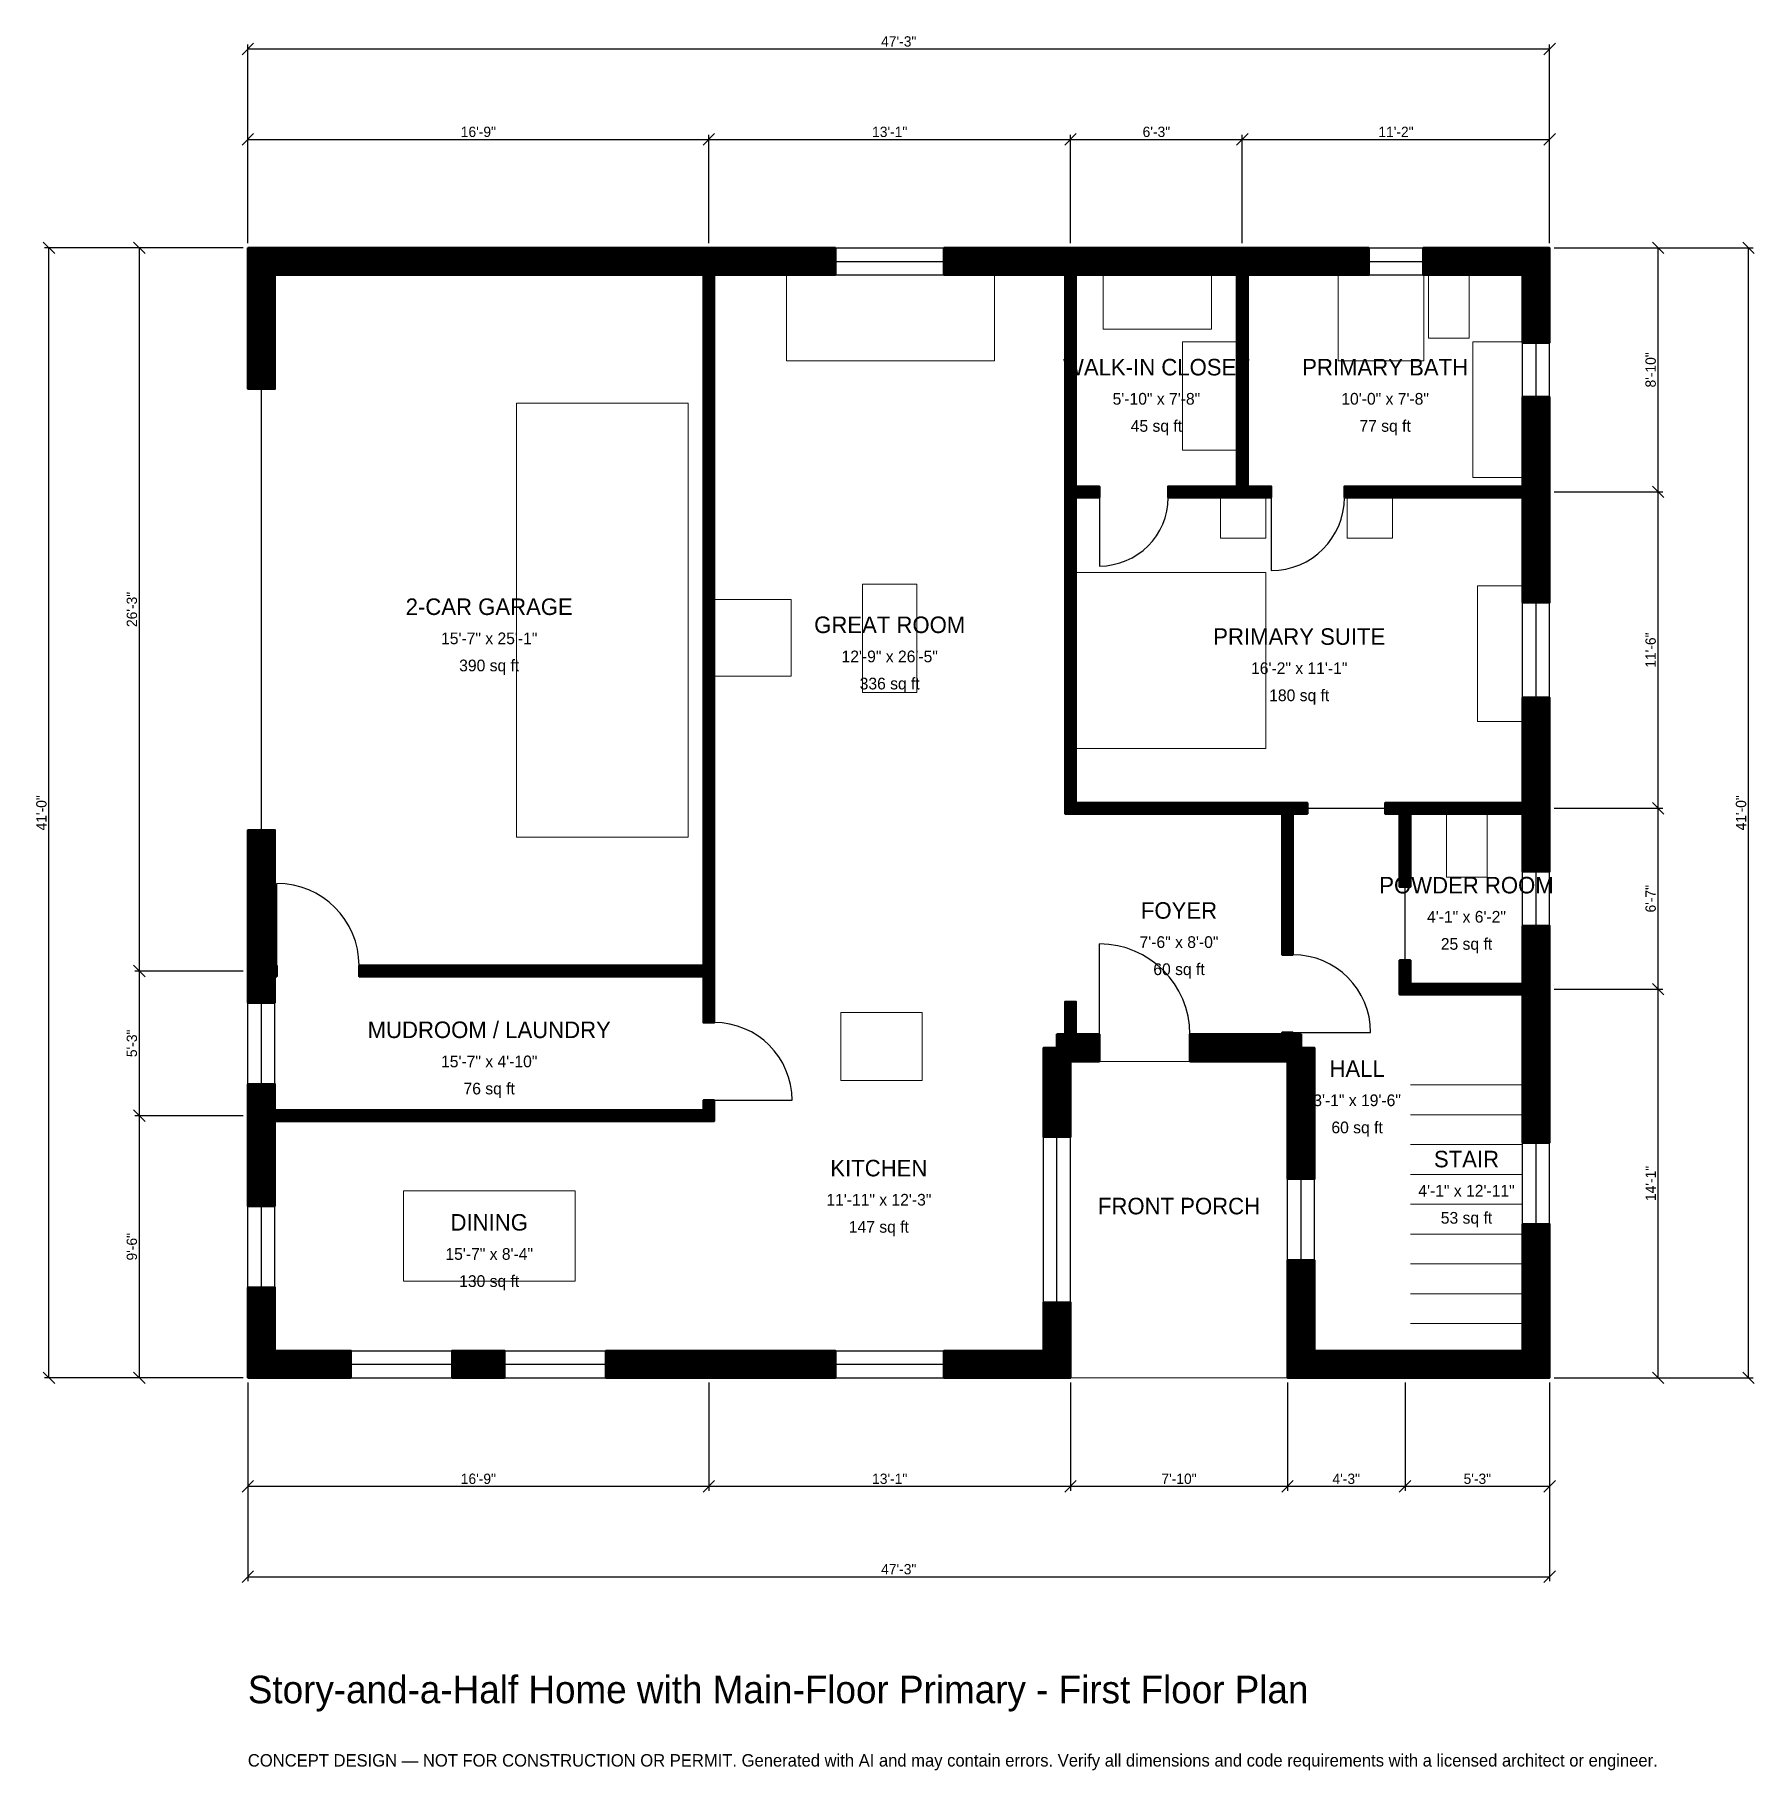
# Model space of a CAD drawing. Header units: inches. Extents: x -93 to 656, y -171 to 585.
import ezdxf
from ezdxf.enums import TextEntityAlignment as Align

# ---------------------------------------------------------------- set-up
doc = ezdxf.new("R2010")
doc.units = ezdxf.units.IN
doc.header["$MEASUREMENT"] = 0
doc.linetypes.add('DASHED', pattern=[0.6, 0.5, -0.1])
for name, color, linetype, lineweight in [('A-ANNO-DIMS', 1, 'Continuous', 13), ('A-ANNO-TEXT', 7, 'Continuous', 18), ('A-AREA-IDEN', 7, 'Continuous', 18), ('A-DOOR', 2, 'Continuous', 25), ('A-FLOR-FIXT', 9, 'Continuous', 13), ('A-FLOR-STRS', 3, 'Continuous', 18), ('A-FURN', 9, 'Continuous', 13), ('A-GLAZ', 4, 'Continuous', 25), ('A-SITE-PAVE', 8, 'Continuous', 13), ('A-WALL', 7, 'Continuous', 50), ('A-WALL-PATT', 8, 'Continuous', 13)]:
    doc.layers.add(name, color=color, linetype=linetype, lineweight=lineweight)
doc.dimstyles.new('PLAN', dxfattribs={"dimtxt": 4.5, "dimasz": 3, "dimexe": 2, "dimexo": 2, "dimgap": 1, "dimtad": 1, "dimdec": 0, "dimlunit": 4, "dimtsz": 2.5, "dimcen": 2.5, "dimclrd": 1, "dimclre": 1, "dimazin": 3, "dimtfac": 1, "dimtmove": 0, "dimatfit": 3})

msp = doc.modelspace()

# ---------------------------------------------------------------- hatches: boundary and pattern name
at = {"layer": 'A-WALL-PATT'}
h = msp.add_hatch(dxfattribs=at)
h.set_pattern_fill('ANSI31', color=8, scale=0.8)
h.paths.add_polyline_path([(303.1496, 0), (303.1496, 11.811), (346.4567, 11.811), (346.4567, 32.874), (358.2677, 32.874), (358.2677, 11.811), (358.2678, 11.811), (358.2678, 0), (358.2677, 0), (358.2677, 0), (346.4567, 0), (346.4567, 0), (303.1496, 0)])
h.paths.add_polyline_path([(206.6929, 0), (194.8819, 0), (155.9055, 0), (155.9055, 11.811), (194.8819, 11.811), (206.6929, 11.811), (255.9055, 11.811), (255.9055, 0), (206.6929, 0)])
h.paths.add_polyline_path([(88.9764, 0), (88.9764, 11.811), (111.811, 11.811), (111.811, 0), (88.9764, 0)])
h.paths.add_polyline_path([(11.811, 0), (11.811, 0), (0, 0), (0, 0), (0, 0), (0, 11.811), (0, 11.811), (0, 39.3701), (11.811, 39.3701), (11.811, 11.811), (44.8819, 11.811), (44.8819, 0), (11.811, 0)])
h.paths.add_polyline_path([(0, 108.2677), (0, 111.811), (0, 111.811), (0, 116.5354), (0, 116.5354), (0, 120.0787), (0, 127.9528), (11.811, 127.9528), (11.811, 120.0787), (11.811, 116.5354), (198.4252, 116.5354), (198.4252, 120.8661), (203.1496, 120.8661), (203.1496, 116.5354), (203.1496, 111.811), (198.4252, 111.811), (11.811, 111.811), (11.811, 108.2677), (11.811, 74.8031), (0, 74.8031), (0, 108.2677)])
h.paths.add_polyline_path([(0, 171.2598), (0, 174.8031), (0, 174.8031), (0, 179.5276), (0, 179.5276), (0, 183.0709), (0, 238.5827), (11.811, 238.5827), (11.811, 183.0709), (11.811, 179.5276), (12.5984, 179.5276), (12.5984, 174.8031), (11.811, 174.8031), (11.811, 171.2598), (11.811, 163.3858), (0, 163.3858), (0, 171.2598)])
h.paths.add_polyline_path([(0, 480.315), (0, 480.315), (0, 492.126), (0, 492.126), (0, 492.126), (11.811, 492.126), (11.811, 492.126), (194.8819, 492.126), (198.4252, 492.126), (198.4252, 492.126), (203.1496, 492.126), (203.1496, 492.126), (206.6929, 492.126), (255.9055, 492.126), (255.9055, 480.315), (206.6929, 480.315), (203.1496, 480.315), (203.1496, 179.5276), (203.1496, 174.8031), (203.1496, 163.7795), (203.1496, 159.0551), (203.1496, 154.7244), (198.4252, 154.7244), (198.4252, 159.0551), (198.4252, 163.7795), (198.4252, 174.8031), (48.4252, 174.8031), (48.4252, 179.5276), (198.4252, 179.5276), (198.4252, 480.315), (194.8819, 480.315), (11.811, 480.315), (11.811, 430.7087), (0, 430.7087), (0, 480.315)])
h.paths.add_polyline_path([(352.3622, 492.126), (355.9055, 492.126), (355.9055, 492.126), (360.6299, 492.126), (360.6299, 492.126), (364.1732, 492.126), (427.1654, 492.126), (430.7087, 492.126), (430.7087, 492.126), (435.4331, 492.126), (435.4331, 492.126), (438.9764, 492.126), (488.189, 492.126), (488.189, 480.315), (438.9764, 480.315), (435.4331, 480.315), (435.4331, 388.189), (445.6693, 388.189), (445.6693, 383.4646), (435.4331, 383.4646), (430.7087, 383.4646), (400.7874, 383.4646), (400.7874, 388.189), (430.7087, 388.189), (430.7087, 480.315), (427.1654, 480.315), (364.1732, 480.315), (360.6299, 480.315), (360.6299, 388.189), (370.8661, 388.189), (370.8661, 383.4646), (360.6299, 383.4646), (360.6299, 250.3937), (450.3937, 250.3937), (455.1181, 250.3937), (461.4173, 250.3937), (461.4173, 245.6693), (455.1181, 245.6693), (455.1181, 184.252), (450.3937, 184.252), (450.3937, 245.6693), (360.6299, 245.6693), (355.9055, 245.6693), (355.9055, 250.3937), (355.9055, 383.4646), (355.9055, 388.189), (355.9055, 480.315), (352.3622, 480.315), (303.1496, 480.315), (303.1496, 492.126), (352.3622, 492.126)])
h.paths.add_polyline_path([(555.1181, 492.126), (555.1181, 492.126), (566.9291, 492.126), (566.9291, 492.126), (566.9292, 492.126), (566.9292, 480.315), (566.9291, 480.315), (566.9291, 450.7874), (555.1181, 450.7874), (555.1181, 480.315), (511.811, 480.315), (511.811, 492.126), (555.1181, 492.126)])
h.paths.add_polyline_path([(566.9291, 388.189), (566.9292, 388.189), (566.9292, 383.4646), (566.9291, 383.4646), (566.9291, 379.9213), (566.9291, 379.9213), (566.9291, 337.5984), (555.1181, 337.5984), (555.1181, 383.4646), (477.5591, 383.4646), (477.5591, 388.189), (555.1181, 388.189), (555.1181, 391.7323), (555.1181, 391.7323), (555.1181, 427.1654), (566.9291, 427.1654), (566.9291, 388.189)])
h.paths.add_polyline_path([(566.9291, 253.937), (566.9291, 253.937), (566.9291, 250.3937), (566.9292, 250.3937), (566.9292, 245.6693), (566.9291, 245.6693), (566.9291, 220.4724), (555.1181, 220.4724), (555.1181, 242.126), (555.1181, 242.126), (555.1181, 245.6693), (506.2992, 245.6693), (506.2992, 213.7795), (501.5748, 213.7795), (501.5748, 245.6693), (495.2756, 245.6693), (495.2756, 250.3937), (501.5748, 250.3937), (506.2992, 250.3937), (555.1181, 250.3937), (555.1181, 296.2598), (566.9291, 296.2598), (566.9291, 253.937)])
h.paths.add_polyline_path([(566.9291, 175.1969), (566.9291, 171.6535), (566.9292, 171.6535), (566.9292, 166.9291), (566.9291, 166.9291), (566.9291, 163.3858), (566.9291, 102.3622), (555.1181, 102.3622), (555.1181, 163.3858), (555.1181, 166.9291), (506.2992, 166.9291), (501.5748, 166.9291), (501.5748, 171.6535), (501.5748, 181.8898), (506.2992, 181.8898), (506.2992, 171.6535), (555.1181, 171.6535), (555.1181, 175.1969), (555.1181, 196.8504), (566.9291, 196.8504), (566.9291, 175.1969)])
h.paths.add_polyline_path([(566.9291, 11.811), (566.9292, 11.811), (566.9292, 0), (566.9292, 0), (566.9291, 0), (566.9291, 0), (555.1181, 0), (555.1181, 0), (509.8425, 0), (498.0315, 0), (464.5669, 0), (464.5669, 0), (452.7559, 0), (452.7559, 0), (452.7559, 0), (452.7559, 0), (452.7559, 11.811), (452.7559, 11.811), (452.7559, 51.1811), (464.5669, 51.1811), (464.5669, 11.811), (498.0315, 11.811), (509.8425, 11.811), (555.1181, 11.811), (555.1181, 66.9291), (566.9291, 66.9291), (566.9291, 11.811)])
h.paths.add_polyline_path([(452.7559, 135.4331), (452.7559, 135.4331), (452.7559, 137.7952), (450.3937, 137.7952), (450.3937, 137.7953), (410.2362, 137.7953), (410.2362, 149.6063), (450.3937, 149.6063), (450.3937, 150.3937), (455.1181, 150.3937), (455.1181, 149.6063), (458.6614, 149.6063), (458.6614, 143.7008), (464.5669, 143.7008), (464.5669, 86.6142), (452.7559, 86.6142), (452.7559, 135.4331)])
h.paths.add_polyline_path([(360.6299, 137.7953), (360.6299, 137.7952), (358.2678, 137.7952), (358.2678, 135.4331), (358.2677, 135.4331), (358.2677, 104.9213), (346.4567, 104.9213), (346.4567, 143.7008), (352.3622, 143.7008), (352.3622, 149.6063), (355.9055, 149.6063), (355.9055, 163.7795), (360.6299, 163.7795), (360.6299, 149.6063), (370.8661, 149.6063), (370.8661, 137.7953), (360.6299, 137.7953)])

# ---------------------------------------------------------------- linework, layer by layer
at = {"layer": 'A-DOOR', "linetype": 'DASHED'}
msp.add_line((5.9055, 238.5827), (5.9055, 430.7087), dxfattribs=at)
at = {"layer": 'A-DOOR'}
for p, q in [((370.8661, 383.4646), (370.8661, 353.5433)), ((445.6693, 383.4646), (445.6693, 351.5748)), ((461.4173, 248.0315), (495.2756, 248.0315)), ((12.5984, 179.5276), (12.5984, 215.3543)), ((503.937, 181.8898), (503.937, 213.7795)), ((370.8661, 149.6063), (370.8661, 188.9764)), ((455.1181, 150.3937), (488.9764, 150.3937)), ((203.1496, 120.8661), (237.0079, 120.8661))]:
    msp.add_line(p, q, dxfattribs=at)
for centre, radius, start, end in [((370.8661, 383.4646), 29.9213, 270, 360), ((445.6693, 383.4646), 31.8898, 270, 360), ((12.5984, 179.5276), 35.8268, 0, 90), ((370.8661, 149.6063), 39.3701, 0, 90), ((455.1181, 150.3937), 33.8583, 0, 90), ((203.1496, 120.8661), 33.8583, 0, 90)]:
    msp.add_arc(centre, radius, start, end, dxfattribs=at)
at = {"layer": 'A-FLOR-FIXT'}
for points in [[(474.8031, 442.9134), (512.2047, 442.9134), (512.2047, 480.315), (474.8031, 480.315)], [(514.1732, 452.7559), (531.8898, 452.7559), (531.8898, 480.315), (514.1732, 480.315)], [(533.4646, 392.126), (555.1181, 392.126), (555.1181, 451.1811), (533.4646, 451.1811)], [(522.0472, 218.1102), (539.7638, 218.1102), (539.7638, 245.6693), (522.0472, 245.6693)]]:
    msp.add_lwpolyline(points, close=True, dxfattribs=at)
at = {"layer": 'A-FLOR-STRS'}
for p, q in [((506.2992, 127.5591), (555.1181, 127.5591)), ((506.2992, 114.5669), (555.1181, 114.5669)), ((506.2992, 101.5748), (555.1181, 101.5748)), ((506.2992, 88.5827), (555.1181, 88.5827)), ((506.2992, 75.5906), (555.1181, 75.5906)), ((506.2992, 62.5984), (555.1181, 62.5984)), ((506.2992, 49.6063), (555.1181, 49.6063)), ((506.2992, 36.6142), (555.1181, 36.6142)), ((506.2992, 23.622), (555.1181, 23.622))]:
    msp.add_line(p, q, dxfattribs=at)
at = {"layer": 'A-FURN'}
for points in [[(234.6457, 442.9134), (325.1969, 442.9134), (325.1969, 480.315), (234.6457, 480.315)], [(372.4409, 456.6929), (419.685, 456.6929), (419.685, 480.315), (372.4409, 480.315)], [(407.0866, 403.937), (430.7087, 403.937), (430.7087, 451.1811), (407.0866, 451.1811)], [(116.9291, 235.4331), (191.7323, 235.4331), (191.7323, 424.4094), (116.9291, 424.4094)], [(423.622, 365.748), (443.3071, 365.748), (443.3071, 383.4646), (423.622, 383.4646)], [(478.7402, 365.748), (498.4252, 365.748), (498.4252, 383.4646), (478.7402, 383.4646)], [(360.6299, 274.0157), (443.3071, 274.0157), (443.3071, 350.7874), (360.6299, 350.7874)], [(267.7165, 298.4252), (291.3386, 298.4252), (291.3386, 345.6693), (267.7165, 345.6693)], [(535.4331, 285.8268), (555.1181, 285.8268), (555.1181, 344.8819), (535.4331, 344.8819)], [(203.1496, 305.5118), (236.6142, 305.5118), (236.6142, 338.9764), (203.1496, 338.9764)], [(258.2677, 129.5276), (293.7008, 129.5276), (293.7008, 159.0551), (258.2677, 159.0551)], [(67.7165, 42.126), (142.5197, 42.126), (142.5197, 81.4961), (67.7165, 81.4961)]]:
    msp.add_lwpolyline(points, close=True, dxfattribs=at)
at = {"layer": 'A-GLAZ'}
for p, q in [((255.9055, 492.126), (303.1496, 492.126)), ((488.189, 492.126), (511.811, 492.126)), ((255.9055, 486.2205), (303.1496, 486.2205)), ((488.189, 486.2205), (511.811, 486.2205)), ((255.9055, 480.315), (303.1496, 480.315)), ((488.189, 480.315), (511.811, 480.315)), ((555.1181, 427.1654), (555.1181, 450.7874)), ((561.0236, 427.1654), (561.0236, 450.7874)), ((566.9291, 427.1654), (566.9291, 450.7874)), ((555.1181, 296.2598), (555.1181, 337.5984)), ((561.0236, 296.2598), (561.0236, 337.5984)), ((566.9291, 296.2598), (566.9291, 337.5984)), ((555.1181, 196.8504), (555.1181, 220.4724)), ((561.0236, 196.8504), (561.0236, 220.4724)), ((566.9291, 196.8504), (566.9291, 220.4724)), ((0, 127.9528), (0, 163.3858)), ((5.9055, 127.9528), (5.9055, 163.3858)), ((11.811, 127.9528), (11.811, 163.3858)), ((346.4567, 32.874), (346.4567, 104.9213)), ((352.3622, 32.874), (352.3622, 104.9213)), ((358.2677, 32.874), (358.2677, 104.9213)), ((555.1181, 66.9291), (555.1181, 102.3622)), ((561.0236, 66.9291), (561.0236, 102.3622)), ((566.9291, 66.9291), (566.9291, 102.3622)), ((452.7559, 51.1811), (452.7559, 86.6142)), ((458.6614, 51.1811), (458.6614, 86.6142)), ((464.5669, 51.1811), (464.5669, 86.6142)), ((0, 39.3701), (0, 74.8031)), ((5.9055, 39.3701), (5.9055, 74.8031)), ((11.811, 39.3701), (11.811, 74.8031)), ((44.8819, 11.811), (88.9764, 11.811)), ((111.811, 11.811), (155.9055, 11.811)), ((255.9055, 11.811), (303.1496, 11.811)), ((44.8819, 5.9055), (88.9764, 5.9055)), ((44.8819, 0), (88.9764, 0)), ((111.811, 5.9055), (155.9055, 5.9055)), ((111.811, 0), (155.9055, 0)), ((255.9055, 5.9055), (303.1496, 5.9055)), ((255.9055, 0), (303.1496, 0))]:
    msp.add_line(p, q, dxfattribs=at)
at = {"layer": 'A-SITE-PAVE', "linetype": 'DASHED'}
msp.add_lwpolyline([(358.2677, 0), (452.7559, 0), (452.7559, 137.7953), (358.2677, 137.7953)], close=True, dxfattribs=at)
at = {"layer": 'A-WALL'}
for points in [[(0, 480.315), (0, 480.315), (0, 492.126), (0, 492.126), (0, 492.126), (11.811, 492.126), (11.811, 492.126), (194.8819, 492.126), (198.4252, 492.126), (198.4252, 492.126), (203.1496, 492.126), (203.1496, 492.126), (206.6929, 492.126), (255.9055, 492.126), (255.9055, 480.315), (206.6929, 480.315), (203.1496, 480.315), (203.1496, 179.5276), (203.1496, 174.8031), (203.1496, 163.7795), (203.1496, 159.0551), (203.1496, 154.7244), (198.4252, 154.7244), (198.4252, 159.0551), (198.4252, 163.7795), (198.4252, 174.8031), (48.4252, 174.8031), (48.4252, 179.5276), (198.4252, 179.5276), (198.4252, 480.315), (194.8819, 480.315), (11.811, 480.315), (11.811, 430.7087), (0, 430.7087), (0, 480.315)], [(352.3622, 492.126), (355.9055, 492.126), (355.9055, 492.126), (360.6299, 492.126), (360.6299, 492.126), (364.1732, 492.126), (427.1654, 492.126), (430.7087, 492.126), (430.7087, 492.126), (435.4331, 492.126), (435.4331, 492.126), (438.9764, 492.126), (488.189, 492.126), (488.189, 480.315), (438.9764, 480.315), (435.4331, 480.315), (435.4331, 388.189), (445.6693, 388.189), (445.6693, 383.4646), (435.4331, 383.4646), (430.7087, 383.4646), (400.7874, 383.4646), (400.7874, 388.189), (430.7087, 388.189), (430.7087, 480.315), (427.1654, 480.315), (364.1732, 480.315), (360.6299, 480.315), (360.6299, 388.189), (370.8661, 388.189), (370.8661, 383.4646), (360.6299, 383.4646), (360.6299, 250.3937), (450.3937, 250.3937), (455.1181, 250.3937), (461.4173, 250.3937), (461.4173, 245.6693), (455.1181, 245.6693), (455.1181, 184.252), (450.3937, 184.252), (450.3937, 245.6693), (360.6299, 245.6693), (355.9055, 245.6693), (355.9055, 250.3937), (355.9055, 383.4646), (355.9055, 388.189), (355.9055, 480.315), (352.3622, 480.315), (303.1496, 480.315), (303.1496, 492.126), (352.3622, 492.126)], [(555.1181, 492.126), (555.1181, 492.126), (566.9291, 492.126), (566.9291, 492.126), (566.9292, 492.126), (566.9292, 480.315), (566.9291, 480.315), (566.9291, 450.7874), (555.1181, 450.7874), (555.1181, 480.315), (511.811, 480.315), (511.811, 492.126), (555.1181, 492.126)], [(566.9291, 388.189), (566.9292, 388.189), (566.9292, 383.4646), (566.9291, 383.4646), (566.9291, 379.9213), (566.9291, 379.9213), (566.9291, 337.5984), (555.1181, 337.5984), (555.1181, 383.4646), (477.5591, 383.4646), (477.5591, 388.189), (555.1181, 388.189), (555.1181, 391.7323), (555.1181, 391.7323), (555.1181, 427.1654), (566.9291, 427.1654), (566.9291, 388.189)], [(566.9291, 253.937), (566.9291, 253.937), (566.9291, 250.3937), (566.9292, 250.3937), (566.9292, 245.6693), (566.9291, 245.6693), (566.9291, 220.4724), (555.1181, 220.4724), (555.1181, 242.126), (555.1181, 242.126), (555.1181, 245.6693), (506.2992, 245.6693), (506.2992, 213.7795), (501.5748, 213.7795), (501.5748, 245.6693), (495.2756, 245.6693), (495.2756, 250.3937), (501.5748, 250.3937), (506.2992, 250.3937), (555.1181, 250.3937), (555.1181, 296.2598), (566.9291, 296.2598), (566.9291, 253.937)], [(0, 171.2598), (0, 174.8031), (0, 174.8031), (0, 179.5276), (0, 179.5276), (0, 183.0709), (0, 238.5827), (11.811, 238.5827), (11.811, 183.0709), (11.811, 179.5276), (12.5984, 179.5276), (12.5984, 174.8031), (11.811, 174.8031), (11.811, 171.2598), (11.811, 163.3858), (0, 163.3858), (0, 171.2598)], [(566.9291, 175.1969), (566.9291, 171.6535), (566.9292, 171.6535), (566.9292, 166.9291), (566.9291, 166.9291), (566.9291, 163.3858), (566.9291, 102.3622), (555.1181, 102.3622), (555.1181, 163.3858), (555.1181, 166.9291), (506.2992, 166.9291), (501.5748, 166.9291), (501.5748, 171.6535), (501.5748, 181.8898), (506.2992, 181.8898), (506.2992, 171.6535), (555.1181, 171.6535), (555.1181, 175.1969), (555.1181, 196.8504), (566.9291, 196.8504), (566.9291, 175.1969)], [(360.6299, 137.7953), (360.6299, 137.7952), (358.2678, 137.7952), (358.2678, 135.4331), (358.2677, 135.4331), (358.2677, 104.9213), (346.4567, 104.9213), (346.4567, 143.7008), (352.3622, 143.7008), (352.3622, 149.6063), (355.9055, 149.6063), (355.9055, 163.7795), (360.6299, 163.7795), (360.6299, 149.6063), (370.8661, 149.6063), (370.8661, 137.7953), (360.6299, 137.7953)], [(452.7559, 135.4331), (452.7559, 135.4331), (452.7559, 137.7952), (450.3937, 137.7952), (450.3937, 137.7953), (410.2362, 137.7953), (410.2362, 149.6063), (450.3937, 149.6063), (450.3937, 150.3937), (455.1181, 150.3937), (455.1181, 149.6063), (458.6614, 149.6063), (458.6614, 143.7008), (464.5669, 143.7008), (464.5669, 86.6142), (452.7559, 86.6142), (452.7559, 135.4331)], [(0, 108.2677), (0, 111.811), (0, 111.811), (0, 116.5354), (0, 116.5354), (0, 120.0787), (0, 127.9528), (11.811, 127.9528), (11.811, 120.0787), (11.811, 116.5354), (198.4252, 116.5354), (198.4252, 120.8661), (203.1496, 120.8661), (203.1496, 116.5354), (203.1496, 111.811), (198.4252, 111.811), (11.811, 111.811), (11.811, 108.2677), (11.811, 74.8031), (0, 74.8031), (0, 108.2677)], [(566.9291, 11.811), (566.9292, 11.811), (566.9292, 0), (566.9292, 0), (566.9291, 0), (566.9291, 0), (555.1181, 0), (555.1181, 0), (509.8425, 0), (498.0315, 0), (464.5669, 0), (464.5669, 0), (452.7559, 0), (452.7559, 0), (452.7559, 0), (452.7559, 0), (452.7559, 11.811), (452.7559, 11.811), (452.7559, 51.1811), (464.5669, 51.1811), (464.5669, 11.811), (498.0315, 11.811), (509.8425, 11.811), (555.1181, 11.811), (555.1181, 66.9291), (566.9291, 66.9291), (566.9291, 11.811)], [(11.811, 0), (11.811, 0), (0, 0), (0, 0), (0, 0), (0, 11.811), (0, 11.811), (0, 39.3701), (11.811, 39.3701), (11.811, 11.811), (44.8819, 11.811), (44.8819, 0), (11.811, 0)], [(303.1496, 0), (303.1496, 11.811), (346.4567, 11.811), (346.4567, 32.874), (358.2677, 32.874), (358.2677, 11.811), (358.2678, 11.811), (358.2678, 0), (358.2677, 0), (358.2677, 0), (346.4567, 0), (346.4567, 0), (303.1496, 0)], [(88.9764, 0), (88.9764, 11.811), (111.811, 11.811), (111.811, 0), (88.9764, 0)], [(206.6929, 0), (194.8819, 0), (155.9055, 0), (155.9055, 11.811), (194.8819, 11.811), (206.6929, 11.811), (255.9055, 11.811), (255.9055, 0), (206.6929, 0)]]:
    msp.add_lwpolyline(points, close=True, dxfattribs=at)

# ---------------------------------------------------------------- texts
at = {"layer": 'A-ANNO-TEXT'}
for s, height, p in [('Story-and-a-Half Home with Main-Floor Primary - First Floor Plan', 12, (0, -141.7323)), ('CONCEPT DESIGN — NOT FOR CONSTRUCTION OR PERMIT. Generated with AI and may contain errors. Verify all dimensions and code requirements with a licensed architect or engineer.', 5.4, (0, -169.2913))]:
    msp.add_text(s, height=height, dxfattribs=at).set_placement(p)
at = {"layer": 'A-AREA-IDEN'}
for s, height, p in [('WALK-IN CLOSET', 7.2, (395.6693, 440.1575)), ('PRIMARY BATH', 7.2, (495.2756, 440.1575)), ('5\'-10" x 7\'-8"', 5.1, (395.6693, 426.378)), ('10\'-0" x 7\'-8"', 5.1, (495.2756, 426.378)), ('45 sq ft', 5.1, (395.6693, 414.5669)), ('77 sq ft', 5.1, (495.2756, 414.5669)), ('2-CAR GARAGE', 7.2, (105.1181, 335.8268)), ('GREAT ROOM', 7.2, (279.5276, 327.9528)), ('PRIMARY SUITE', 7.2, (457.874, 322.8346)), ('15\'-7" x 25\'-1"', 5.1, (105.1181, 322.0472)), ('390 sq ft', 5.1, (105.1181, 310.2362)), ('12\'-9" x 26\'-5"', 5.1, (279.5276, 314.1732)), ('16\'-2" x 11\'-1"', 5.1, (457.874, 309.0551)), ('336 sq ft', 5.1, (279.5276, 302.3622)), ('180 sq ft', 5.1, (457.874, 297.2441)), ('POWDER ROOM', 7.2, (530.7087, 214.5669)), ('FOYER', 7.2, (405.5118, 203.5433)), ('4\'-1" x 6\'-2"', 5.1, (530.7087, 200.7874)), ('7\'-6" x 8\'-0"', 5.1, (405.5118, 189.7638)), ('25 sq ft', 5.1, (530.7087, 188.9764)), ('60 sq ft', 5.1, (405.5118, 177.9528)), ('MUDROOM / LAUNDRY', 7.2, (105.1181, 151.5748)), ('15\'-7" x 4\'-10"', 5.1, (105.1181, 137.7953)), ('HALL', 7.2, (483.0709, 134.6457)), ('76 sq ft', 5.1, (105.1181, 125.9843)), ('3\'-1" x 19\'-6"', 5.1, (483.0709, 120.8661)), ('60 sq ft', 5.1, (483.0709, 109.0551)), ('STAIR', 7.2, (530.7087, 95.2756)), ('KITCHEN', 7.2, (274.8031, 91.3386)), ('4\'-1" x 12\'-11"', 5.1, (530.7087, 81.4961)), ('11\'-11" x 12\'-3"', 5.1, (274.8031, 77.5591)), ('FRONT PORCH', 7.2, (405.5118, 74.8031)), ('DINING', 7.2, (105.1181, 67.7165)), ('147 sq ft', 5.1, (274.8031, 65.748)), ('53 sq ft', 5.1, (530.7087, 69.685)), ('15\'-7" x 8\'-4"', 5.1, (105.1181, 53.937)), ('130 sq ft', 5.1, (105.1181, 42.126))]:
    msp.add_text(s, height=height, dxfattribs=at).set_placement(p, align=Align.MIDDLE_CENTER)

# ---------------------------------------------------------------- dimensions: what is measured, and where the dimension line sits
at = {"layer": 'A-ANNO-DIMS'}
for base, p1, p2, text in [((0, 578.7402), (0, 492.126), (566.9291, 492.126), '47\'-3"'), ((0, 539.3701), (0, 492.126), (200.7874, 492.126), '16\'-9"'), ((200.7874, 539.3701), (200.7874, 492.126), (358.2677, 492.126), '13\'-1"'), ((358.2677, 539.3701), (358.2677, 492.126), (433.0709, 492.126), '6\'-3"'), ((433.0709, 539.3701), (433.0709, 492.126), (566.9291, 492.126), '11\'-2"'), ((0, -47.2441), (0, 0), (200.7874, 0), '16\'-9"'), ((0, -86.6142), (0, 0), (566.9291, 0), '47\'-3"'), ((200.7874, -47.2441), (200.7874, 0), (358.2677, 0), '13\'-1"'), ((358.2677, -47.2441), (358.2677, 0), (452.7559, 0), '7\'-10"'), ((452.7559, -47.2441), (452.7559, 0), (503.937, 0), '4\'-3"'), ((503.937, -47.2441), (503.937, 0), (566.9291, 0), '5\'-3"')]:
    msp.add_linear_dim(base=base, p1=p1, p2=p2, text=text, dimstyle='PLAN', dxfattribs=at).render()
for base, p1, p2, text in [((-86.6142, 0), (0, 0), (0, 492.126), '41\'-0"'), ((-47.2441, 177.1654), (0, 177.1654), (0, 492.126), '26\'-3"'), ((614.1732, 385.8268), (566.9291, 385.8268), (566.9291, 492.126), '8\'-10"'), ((653.5433, 0), (566.9291, 0), (566.9291, 492.126), '41\'-0"'), ((614.1732, 248.0315), (566.9291, 248.0315), (566.9291, 385.8268), '11\'-6"'), ((614.1732, 169.2913), (566.9291, 169.2913), (566.9291, 248.0315), '6\'-7"'), ((-47.2441, 114.1732), (0, 114.1732), (0, 177.1654), '5\'-3"'), ((614.1732, 0), (566.9291, 0), (566.9291, 169.2913), '14\'-1"'), ((-47.2441, 0), (0, 0), (0, 114.1732), '9\'-6"')]:
    msp.add_linear_dim(base=base, p1=p1, p2=p2, angle=90, text=text, dimstyle='PLAN', dxfattribs=at).render()

doc.saveas('drawing.dxf')
